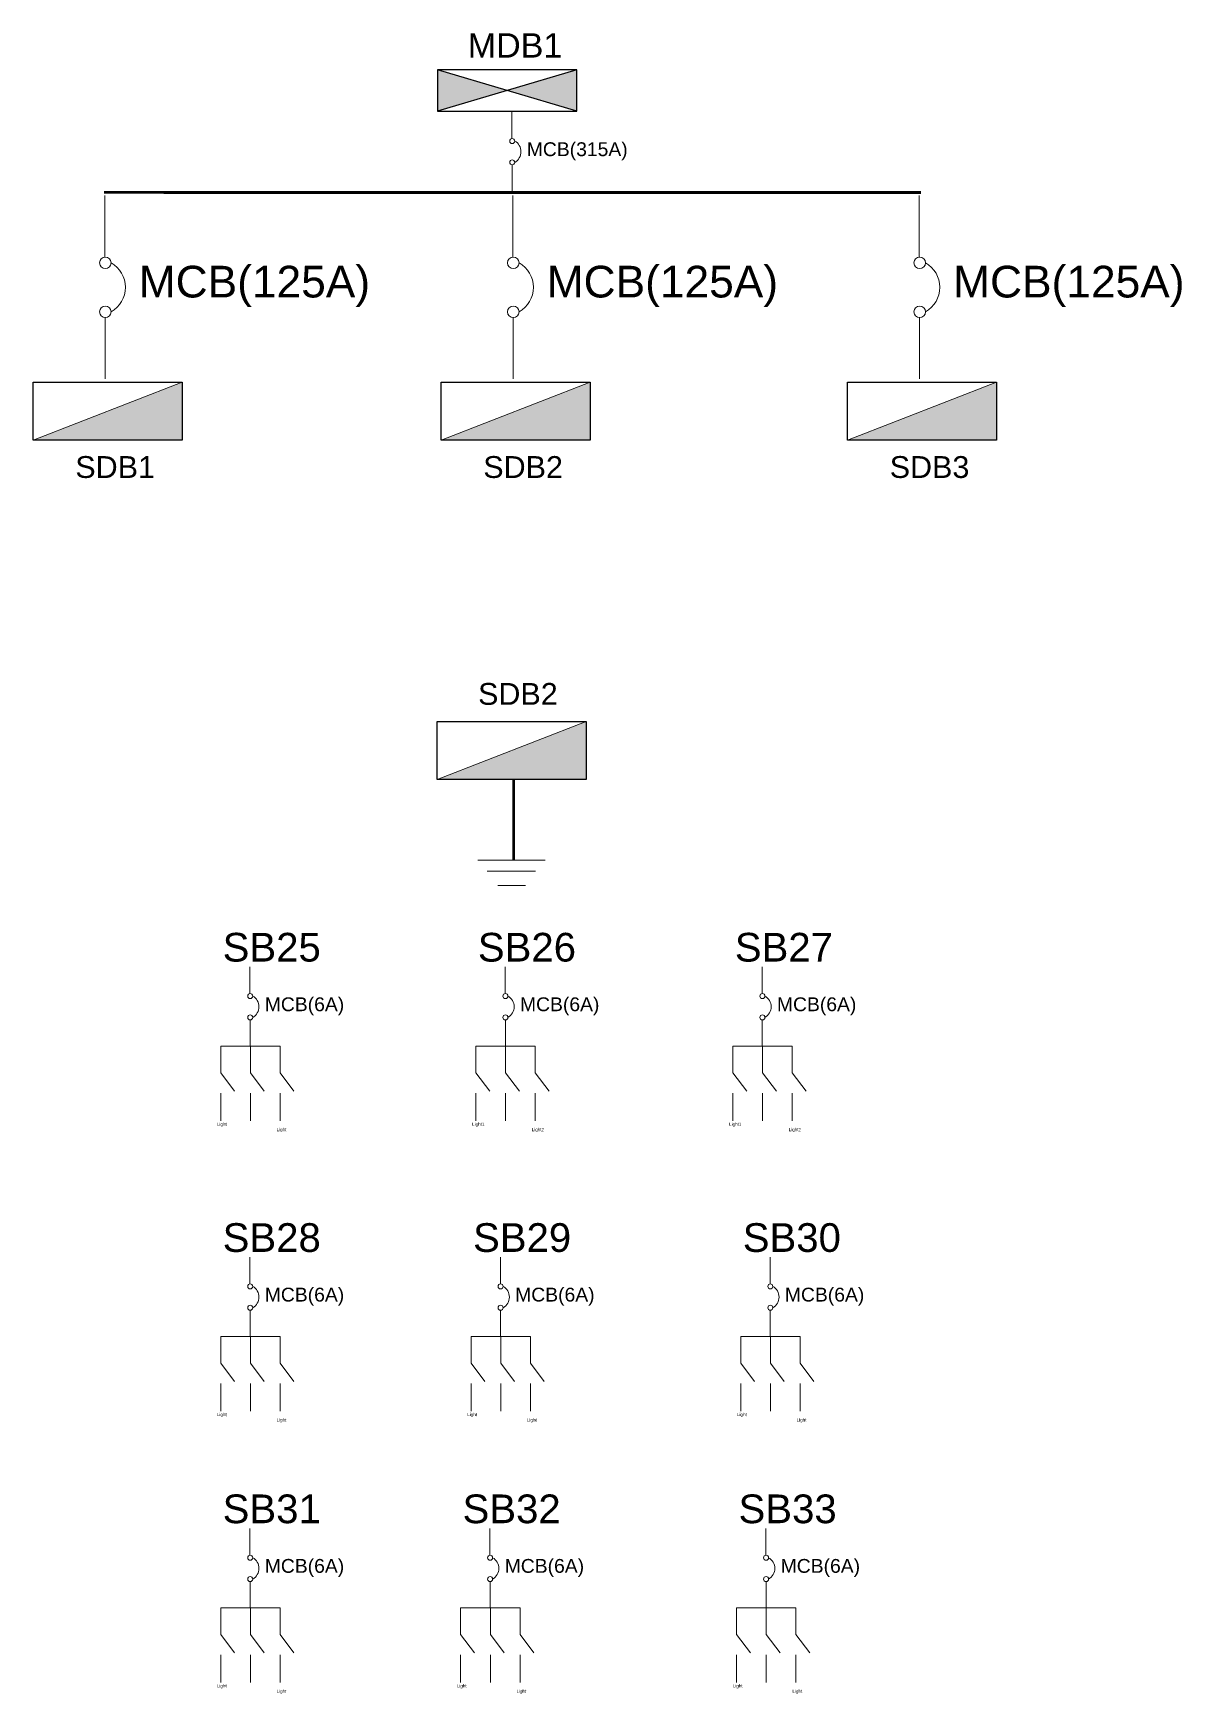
# Model space of a CAD drawing. Header units: inches. Extents: x -20263 to 10253, y -4567 to 3195.
# Drawn here: x 7205 to 8438, y -632 to 1152 of the extents above; entities that cross this region are included whole.
import ezdxf

# ---------------------------------------------------------------- set-up
doc = ezdxf.new("R2010")
doc.units = ezdxf.units.IN
doc.header["$MEASUREMENT"] = 0
doc.linetypes.add('ACAD_ISO02W100', pattern=[15, 12, -3])
for name, color, linetype, lineweight in [('column', 1, 'Continuous', 50), ("ele legend-8'", 53, 'Continuous', 25), ('WALL_SEC_', 170, 'Continuous', 25), ('walll', 7, 'Continuous', 30)]:
    doc.layers.add(name, color=color, linetype=linetype, lineweight=lineweight)
doc.styles.get("Standard").update_dxf_attribs({"font": 'arial.ttf'})

msp = doc.modelspace()

# ---------------------------------------------------------------- hatches: boundary and pattern name
at = {"layer": 'WALL_SEC_', "lineweight": 25}
h = msp.add_hatch(color=7, dxfattribs=at)
h.dxf.hatch_style = 1
h.paths.add_polyline_path([(7788.549, 1068.45), (7788.549, 1112.954), (7713.758, 1090.702)])
h.paths.add_polyline_path([(7713.758, 1090.702), (7638.967, 1112.954), (7638.967, 1068.45)])
at = {"layer": 'walll', "linetype": 'ACAD_ISO02W100', "lineweight": 20}
h = msp.add_hatch(color=7, dxfattribs=at)
h.dxf.hatch_style = 1
h.paths.add_polyline_path([(7364.901, 715.082), (7364.901, 777.2), (7204.829, 715.082)])
h = msp.add_hatch(color=7, dxfattribs=at)
h.dxf.hatch_style = 1
h.paths.add_polyline_path([(7803.095, 715.082), (7803.095, 777.2), (7643.022, 715.082)])
h = msp.add_hatch(color=7, dxfattribs=at)
h.dxf.hatch_style = 1
h.paths.add_polyline_path([(8239.644, 715.082), (8239.644, 777.2), (8079.572, 715.082)])
h = msp.add_hatch(color=7, dxfattribs=at)
h.dxf.hatch_style = 1
h.paths.add_polyline_path([(7798.786, 350.442), (7798.786, 412.56), (7638.713, 350.442)])

# ---------------------------------------------------------------- linework, layer by layer
at = {"color": 1, "lineweight": 20}
for p, q in [((7719.069, 1067.859), (7719.069, 1039.195)), ((7719.251, 1010.749), (7719.251, 982.085)), ((7281.735, 977.667), (7281.735, 911.934)), ((7719.928, 977.667), (7719.928, 911.934)), ((8156.478, 977.667), (8156.478, 911.934)), ((7282.15, 846.7), (7282.15, 780.967)), ((7720.344, 846.7), (7720.344, 780.967)), ((8156.893, 846.7), (8156.893, 780.967)), ((7437.66, 149.095), (7437.66, 120.431)), ((7711.771, 149.095), (7711.771, 120.431)), ((7987.762, 149.095), (7987.762, 120.431)), ((7437.841, 91.985), (7437.841, 63.321)), ((7711.952, 91.985), (7711.952, 63.321)), ((7987.943, 91.985), (7987.943, 63.321)), ((7406.243, 63.795), (7406.243, 35.131)), ((7406.243, 63.795), (7438.119, 63.795)), ((7438.119, 63.795), (7438.119, 35.131)), ((7438.119, 63.795), (7469.994, 63.795)), ((7469.994, 63.795), (7469.994, 35.131)), ((7680.355, 63.795), (7680.355, 35.131)), ((7680.355, 63.795), (7712.23, 63.795)), ((7712.23, 63.795), (7712.23, 35.131)), ((7712.23, 63.795), (7744.106, 63.795)), ((7744.106, 63.795), (7744.106, 35.131)), ((7956.345, 63.795), (7956.345, 35.131)), ((7956.345, 63.795), (7988.221, 63.795)), ((7988.221, 63.795), (7988.221, 35.131)), ((7988.221, 63.795), (8020.096, 63.795)), ((8020.096, 63.795), (8020.096, 35.131)), ((7406.243, 35.131), (7421.058, 15.523)), ((7438.119, 35.131), (7452.934, 15.523)), ((7469.994, 35.131), (7484.809, 15.523)), ((7680.355, 35.131), (7695.17, 15.523)), ((7712.23, 35.131), (7727.045, 15.523)), ((7744.106, 35.131), (7758.921, 15.523)), ((7956.345, 35.131), (7971.16, 15.523)), ((7988.221, 35.131), (8003.036, 15.523)), ((8020.096, 35.131), (8034.911, 15.523)), ((7406.245, 13.268), (7406.245, -16.409)), ((7438.121, 13.268), (7438.121, -16.409)), ((7469.996, 13.268), (7469.996, -16.409)), ((7680.357, 13.268), (7680.357, -16.409)), ((7712.232, 13.268), (7712.232, -16.409)), ((7744.108, 13.268), (7744.108, -16.409)), ((7956.347, 13.268), (7956.347, -16.409)), ((7988.223, 13.268), (7988.223, -16.409)), ((8020.098, 13.268), (8020.098, -16.409)), ((7437.66, -162.87), (7437.66, -191.534)), ((7706.598, -162.87), (7706.598, -191.534)), ((7996.293, -162.87), (7996.293, -191.534)), ((7437.841, -219.98), (7437.841, -248.644)), ((7706.779, -219.98), (7706.779, -248.644)), ((7996.474, -219.98), (7996.474, -248.644)), ((7406.243, -248.17), (7406.243, -276.834)), ((7406.243, -248.17), (7438.119, -248.17)), ((7438.119, -248.17), (7438.119, -276.834)), ((7438.119, -248.17), (7469.994, -248.17)), ((7469.994, -248.17), (7469.994, -276.834)), ((7675.181, -248.17), (7675.181, -276.834)), ((7675.181, -248.17), (7707.057, -248.17)), ((7707.057, -248.17), (7707.057, -276.834)), ((7707.057, -248.17), (7738.933, -248.17)), ((7738.933, -248.17), (7738.933, -276.834)), ((7964.876, -248.17), (7964.876, -276.834)), ((7964.876, -248.17), (7996.752, -248.17)), ((7996.752, -248.17), (7996.752, -276.834)), ((7996.752, -248.17), (8028.628, -248.17)), ((8028.628, -248.17), (8028.628, -276.834)), ((7406.243, -276.834), (7421.058, -296.442)), ((7438.119, -276.834), (7452.934, -296.442)), ((7469.994, -276.834), (7484.809, -296.442)), ((7675.181, -276.834), (7689.996, -296.442)), ((7707.057, -276.834), (7721.872, -296.442)), ((7738.933, -276.834), (7753.748, -296.442)), ((7964.876, -276.834), (7979.691, -296.442)), ((7996.752, -276.834), (8011.567, -296.442)), ((8028.628, -276.834), (8043.443, -296.442)), ((7406.245, -298.696), (7406.245, -328.373)), ((7438.121, -298.696), (7438.121, -328.373)), ((7469.996, -298.696), (7469.996, -328.373)), ((7675.183, -298.696), (7675.183, -328.373)), ((7707.059, -298.696), (7707.059, -328.373)), ((7738.935, -298.696), (7738.935, -328.373)), ((7964.878, -298.696), (7964.878, -328.373)), ((7996.754, -298.696), (7996.754, -328.373)), ((8028.63, -298.696), (8028.63, -328.373)), ((7437.66, -454.371), (7437.66, -483.035)), ((7695.347, -454.371), (7695.347, -483.035)), ((7991.768, -454.371), (7991.768, -483.035)), ((7437.841, -511.481), (7437.841, -540.145)), ((7695.528, -511.481), (7695.528, -540.145)), ((7991.949, -511.481), (7991.949, -540.145)), ((7406.243, -539.671), (7406.243, -568.335)), ((7406.243, -539.671), (7438.119, -539.671)), ((7438.119, -539.671), (7438.119, -568.335)), ((7438.119, -539.671), (7469.994, -539.671)), ((7469.994, -539.671), (7469.994, -568.335)), ((7663.93, -539.671), (7663.93, -568.335)), ((7663.93, -539.671), (7695.806, -539.671)), ((7695.806, -539.671), (7695.806, -568.335)), ((7695.806, -539.671), (7727.682, -539.671)), ((7727.682, -539.671), (7727.682, -568.335)), ((7960.351, -539.671), (7960.351, -568.335)), ((7960.351, -539.671), (7992.227, -539.671)), ((7992.227, -539.671), (7992.227, -568.335)), ((7992.227, -539.671), (8024.103, -539.671)), ((8024.103, -539.671), (8024.103, -568.335)), ((7406.243, -568.335), (7421.058, -587.943)), ((7438.119, -568.335), (7452.934, -587.943)), ((7469.994, -568.335), (7484.809, -587.943)), ((7663.93, -568.335), (7678.745, -587.943)), ((7695.806, -568.335), (7710.621, -587.943)), ((7727.682, -568.335), (7742.497, -587.943)), ((7960.351, -568.335), (7975.167, -587.943)), ((7992.227, -568.335), (8007.042, -587.943)), ((8024.103, -568.335), (8038.918, -587.943)), ((7406.245, -590.198), (7406.245, -619.875)), ((7438.121, -590.198), (7438.121, -619.875)), ((7469.996, -590.198), (7469.996, -619.875)), ((7663.932, -590.198), (7663.932, -619.875)), ((7695.808, -590.198), (7695.808, -619.875)), ((7727.684, -590.198), (7727.684, -619.875)), ((7960.353, -590.198), (7960.353, -619.875)), ((7992.229, -590.198), (7992.229, -619.875)), ((8024.105, -590.198), (8024.105, -619.875))]:
    msp.add_line(p, q, dxfattribs=at)
at = {"color": 7, "lineweight": 20}
for p, q in [((7364.901, 777.2), (7204.829, 715.082)), ((7803.095, 777.2), (7643.022, 715.082)), ((8239.644, 777.2), (8079.572, 715.082)), ((7798.786, 412.56), (7638.713, 350.442))]:
    msp.add_line(p, q, dxfattribs=at)
at = {"color": 7, "lineweight": -3}
for points in [[(7204.829, 777.2), (7364.901, 777.2), (7364.901, 715.082), (7204.829, 715.082)], [(7643.022, 777.2), (7803.095, 777.2), (7803.095, 715.082), (7643.022, 715.082)], [(8079.572, 777.2), (8239.644, 777.2), (8239.644, 715.082), (8079.572, 715.082)], [(7638.713, 412.56), (7798.786, 412.56), (7798.786, 350.442), (7638.713, 350.442)]]:
    msp.add_lwpolyline(points, close=True, dxfattribs=at)
at = {"color": 1, "lineweight": 20}
for centre, radius in [((7719.302, 1036.364), 2.695), ((7719.302, 1013.459), 2.695), ((7282.268, 905.442), 6.18), ((7720.462, 905.442), 6.18), ((8157.011, 905.442), 6.18), ((7282.268, 852.915), 6.18), ((7720.462, 852.915), 6.18), ((8157.011, 852.915), 6.18), ((7437.892, 117.6), 2.695), ((7712.004, 117.6), 2.695), ((7987.994, 117.6), 2.695), ((7437.892, 94.695), 2.695), ((7712.004, 94.695), 2.695), ((7987.994, 94.695), 2.695), ((7437.892, -194.365), 2.695), ((7706.831, -194.365), 2.695), ((7996.525, -194.365), 2.695), ((7437.892, -217.27), 2.695), ((7706.831, -217.27), 2.695), ((7996.525, -217.27), 2.695), ((7437.892, -485.866), 2.695), ((7695.579, -485.866), 2.695), ((7992.001, -485.866), 2.695), ((7437.892, -508.771), 2.695), ((7695.579, -508.771), 2.695), ((7992.001, -508.771), 2.695)]:
    msp.add_circle(centre, radius, dxfattribs=at)
for centre, radius in [((7715.638, 1024.912), 13.1), ((7273.865, 879.178), 30.04), ((7712.059, 879.178), 30.04), ((8148.608, 879.178), 30.04), ((7434.228, 106.147), 13.1), ((7708.34, 106.147), 13.1), ((7984.33, 106.147), 13.1), ((7434.228, -205.817), 13.1), ((7703.167, -205.817), 13.1), ((7992.861, -205.817), 13.1), ((7434.228, -497.319), 13.1), ((7691.915, -497.319), 13.1), ((7988.337, -497.319), 13.1)]:
    msp.add_arc(centre, radius, 299.040801, 60.959199, dxfattribs=at)
at = {"layer": 'column', "color": 244, "true_color": 0x991b1e}
for p, q in [((8158.061, 981.03), (7281.2, 981.03)), ((7720.994, 263.64), (7720.994, 349.495))]:
    msp.add_line(p, q, dxfattribs=at)
at = {"layer": 'column', "color": 7, "true_color": 0xffffff}
for p, q in [((7969.879, 981.03), (7345.145, 981.03)), ((7345.145, 981.03), (8158.061, 981.03)), ((7712.257, 981.03), (7969.879, 981.03))]:
    msp.add_line(p, q, dxfattribs=at)
at = {"layer": "ele legend-8'", "color": 7, "ltscale": 10}
for p, q in [((7788.549, 1112.954), (7638.967, 1068.45)), ((7788.549, 1068.45), (7638.967, 1112.954))]:
    msp.add_line(p, q, dxfattribs=at)
at = {"layer": "ele legend-8'", "color": 18, "ltscale": 10, "true_color": 0x000000}
msp.add_lwpolyline([(7638.967, 1112.954), (7638.967, 1068.45), (7788.549, 1068.45), (7788.549, 1112.954)], close=True, dxfattribs=at)
at = {"layer": 'walll', "color": 7, "linetype": 'Continuous', "lineweight": 20}
for p, q in [((7718.721, 263.64), (7682.424, 263.64)), ((7682.424, 263.64), (7754.788, 263.64)), ((7692.555, 251.916), (7744.295, 251.916)), ((7703.771, 236.377), (7733.441, 236.377))]:
    msp.add_line(p, q, dxfattribs=at)

# ---------------------------------------------------------------- texts
at = {"color": 5, "lineweight": 20, "attachment_point": 1}
for s, width, gutter_width, insert, char_height in [('MDB1', 55.87627, 130.96, (7671.513, 1152.216), 26.192), ('SDB1', 50.02246, 117.24, (7250.034, 697.808), 23.448), ('SDB2', 50.02246, 117.24, (7688.227, 697.808), 23.448), ('SDB3', 50.02246, 117.24, (8124.777, 697.808), 23.448), ('SDB2', 50.02246, 117.24, (7682.63, 454.026), 23.448), ('SB25', 53.46908, 154.238, (7408.299, 185.542), 30.8475), ('SB26', 53.46908, 154.238, (7682.411, 185.542), 30.8475), ('SB27', 53.46908, 154.238, (7958.401, 185.542), 30.8475), ('SB28', 53.46908, 154.238, (7408.299, -126.422), 30.8475), ('SB29', 53.46908, 154.238, (7677.238, -126.422), 30.8475), ('SB30', 53.46908, 154.238, (7966.932, -126.422), 30.8475), ('SB31', 53.46908, 154.238, (7408.299, -417.923), 30.8475), ('SB32', 53.46908, 154.238, (7665.986, -417.923), 30.8475), ('SB33', 53.46908, 154.238, (7962.408, -417.923), 30.8475)]:
    msp.add_mtext_dynamic_manual_height_columns(s, width=width, gutter_width=gutter_width, heights=[0], dxfattribs=dict(at, insert=insert, char_height=char_height))
at = {"color": 1, "lineweight": 20, "attachment_point": 1}
for s, width, gutter_width, heights, insert, char_height in [('MCB(315A)', 26.73454, 74.263, [0], (7734.952, 1035.003), 14.8525), ('MCB(125A)', 61.3085, 170.301, [0], (7318.158, 902.32), 34.0603), ('MCB(125A)', 61.3085, 170.301, [0], (7756.351, 902.32), 34.0603), ('MCB(125A)', 61.3085, 170.301, [0], (8192.9, 902.32), 34.0603), ('MCB(6A)', 26.73454, 74.263, [0], (7453.542, 116.239), 14.8525), ('MCB(6A)', 26.73454, 74.263, [0], (7727.654, 116.239), 14.8525), ('MCB(6A)', 26.73454, 74.263, [0], (8003.644, 116.239), 14.8525), ('Light', 22.62154, 17.312, [16.62], (7402.13, -18.333), 3.4625), ('\\P Light', 14.39552, 17.312, [16.62], (7464.853, -18.32), 3.4625), ('Light1', 22.62154, 17.312, [16.62], (7676.242, -18.333), 3.4625), ('\\P Light2', 14.39552, 17.312, [16.62], (7738.965, -18.32), 3.4625), ('Light1', 22.62154, 17.312, [16.62], (7952.232, -18.333), 3.4625), ('\\P Light2', 14.39552, 17.312, [16.62], (8014.955, -18.32), 3.4625), ('MCB(6A)', 26.73454, 74.263, [0], (7453.542, -195.726), 14.8525), ('MCB(6A)', 26.73454, 74.263, [0], (7722.481, -195.726), 14.8525), ('MCB(6A)', 26.73454, 74.263, [0], (8012.176, -195.726), 14.8525), ('Light', 22.62154, 17.312, [16.62], (7402.13, -330.298), 3.4625), ('\\P Light', 14.39552, 17.312, [16.62], (7464.853, -330.285), 3.4625), ('Light', 22.62154, 17.312, [16.62], (7671.068, -330.298), 3.4625), ('\\P Light', 14.39552, 17.312, [16.62], (7733.792, -330.285), 3.4625), ('Light', 22.62154, 17.312, [16.62], (7960.763, -330.298), 3.4625), ('\\P Light', 14.39552, 17.312, [16.62], (8023.486, -330.285), 3.4625), ('MCB(6A)', 26.73454, 74.263, [0], (7453.542, -487.227), 14.8525), ('MCB(6A)', 26.73454, 74.263, [0], (7711.23, -487.227), 14.8525), ('MCB(6A)', 26.73454, 74.263, [0], (8007.651, -487.227), 14.8525), ('Light', 22.62154, 17.312, [16.62], (7402.13, -621.799), 3.4625), ('Light', 22.62154, 17.312, [16.62], (7659.817, -621.799), 3.4625), ('Light', 22.62154, 17.312, [16.62], (7956.238, -621.799), 3.4625), ('\\P Light', 14.39552, 17.312, [16.62], (7464.853, -621.786), 3.4625), ('\\P Light', 14.39552, 17.312, [16.62], (7722.54, -621.786), 3.4625), ('\\P Light', 14.39552, 17.312, [16.62], (8018.962, -621.786), 3.4625)]:
    msp.add_mtext_dynamic_manual_height_columns(s, width=width, gutter_width=gutter_width, heights=heights, dxfattribs=dict(at, insert=insert, char_height=char_height))

doc.saveas('drawing.dxf')
